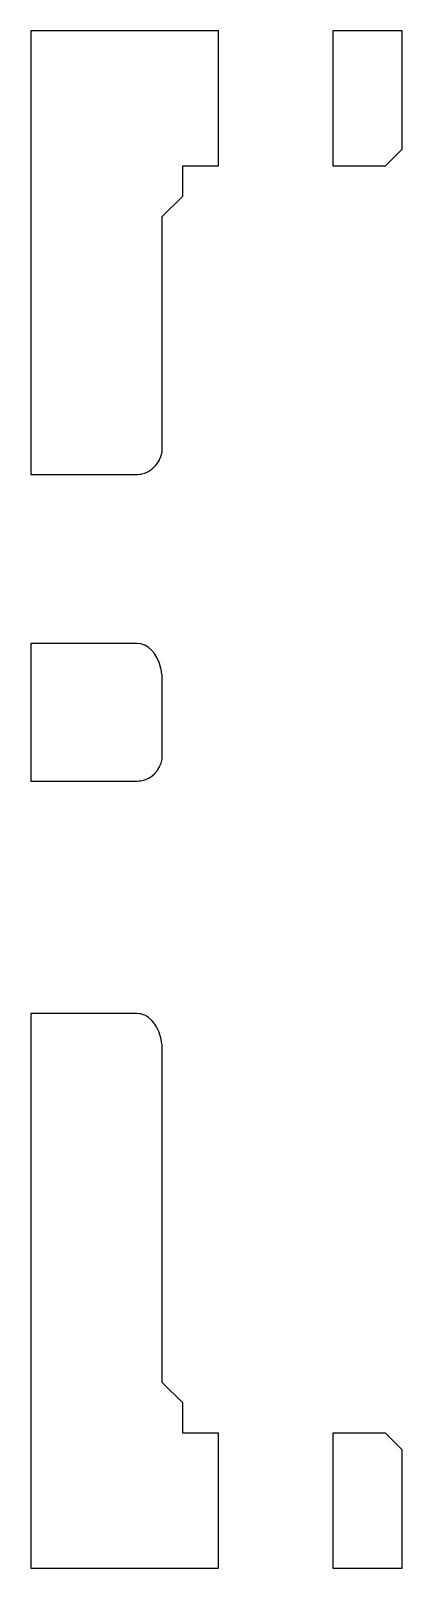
# Model space of a CAD drawing. Header units: metres. Extents: x 0 to 47.5, y 0 to 45.5.
# Drawn here: x 36.5 to 47.5, y 0 to 45.5 of the extents above.
import ezdxf

# ---------------------------------------------------------------- set-up
doc = ezdxf.new("R2010")
doc.units = ezdxf.units.M

msp = doc.modelspace()

# ---------------------------------------------------------------- linework, layer by layer
for p, q in [((42.0628, 45.5), (36.5, 45.5)), ((36.5, 45.5), (36.5, 32.37)), ((42.0628, 41.5), (42.0628, 45.5)), ((47.5, 45.5), (45.4429, 45.5)), ((45.4429, 45.5), (45.4429, 41.5)), ((47.5, 42), (47.5, 45.5)), ((47, 41.5), (47.5, 42)), ((41, 40.6041), (41, 41.5)), ((41, 41.5), (42.0628, 41.5)), ((45.4429, 41.5), (47, 41.5)), ((40.3959, 40), (41, 40.6041)), ((40.3959, 33.1583), (40.3959, 40)), ((40.2527, 32.7041), (40.3075, 32.7963)), ((40.3075, 32.7963), (40.3142, 32.8075)), ((40.3142, 32.8075), (40.3512, 32.8998)), ((40.3512, 32.8998), (40.3592, 32.9195)), ((40.3592, 32.9195), (40.38, 33.0088)), ((40.38, 33.0088), (40.3867, 33.0374)), ((40.3867, 33.0374), (40.3931, 33.1212)), ((40.3931, 33.1212), (40.3959, 33.1583)), ((36.5, 32.37), (39.6459, 32.37)), ((39.6459, 32.37), (39.6717, 32.3722)), ((39.6717, 32.3722), (39.7632, 32.3801)), ((39.7632, 32.3801), (39.7869, 32.3863)), ((39.7869, 32.3863), (39.8777, 32.4101)), ((39.8777, 32.4101), (39.897, 32.4188)), ((39.897, 32.4188), (39.9864, 32.4593)), ((39.9864, 32.4593), (40, 32.4684)), ((40, 32.4684), (40.0868, 32.5264)), ((40.0868, 32.5264), (40.0942, 32.5334)), ((40.0942, 32.5334), (40.1762, 32.6099)), ((40.1762, 32.6099), (40.1781, 32.6123)), ((40.1781, 32.6123), (40.204, 32.6455)), ((40.204, 32.6455), (40.2496, 32.7004)), ((40.2496, 32.7004), (40.2527, 32.7041)), ((39.6459, 27.3699), (36.5, 27.3699)), ((36.5, 27.3699), (36.5, 23.2957)), ((39.7632, 27.3564), (39.6459, 27.3699)), ((39.8698, 27.319), (39.7632, 27.3564)), ((39.8777, 27.3162), (39.8698, 27.319)), ((39.9787, 27.255), (39.8777, 27.3162)), ((39.9864, 27.2503), (39.9787, 27.255)), ((40.0793, 27.167), (39.9864, 27.2503)), ((40.0868, 27.1604), (40.0793, 27.167)), ((40.1693, 27.0572), (40.0868, 27.1604)), ((40.1762, 27.0485), (40.1693, 27.0572)), ((40.2464, 26.9284), (40.1762, 27.0485)), ((40.2527, 26.9176), (40.2464, 26.9284)), ((40.3088, 26.7837), (40.2527, 26.9176)), ((40.3142, 26.7708), (40.3088, 26.7837)), ((40.355, 26.6266), (40.3142, 26.7708)), ((40.3592, 26.6117), (40.355, 26.6266)), ((40.3839, 26.4609), (40.3592, 26.6117)), ((40.3867, 26.4442), (40.3839, 26.4609)), ((40.3949, 26.2908), (40.3867, 26.4442)), ((40.3959, 26.2726), (40.3949, 26.2908)), ((40.3959, 24.0654), (40.3959, 26.2726)), ((40.2663, 23.636), (40.3142, 23.7161)), ((40.3142, 23.7161), (40.327, 23.7479)), ((40.327, 23.7479), (40.3592, 23.8276)), ((40.3592, 23.8276), (40.3688, 23.8686)), ((40.3688, 23.8686), (40.3867, 23.945)), ((40.3867, 23.945), (40.3905, 23.9945)), ((40.3905, 23.9945), (40.3959, 24.0654)), ((36.5, 23.2957), (39.6459, 23.2957)), ((39.6459, 23.2957), (39.6972, 23.3001)), ((39.6972, 23.3001), (39.7632, 23.3055)), ((39.7632, 23.3055), (39.7637, 23.3056)), ((39.7637, 23.3056), (39.8777, 23.3336)), ((39.8777, 23.3336), (39.8805, 23.3348)), ((39.8805, 23.3348), (39.9864, 23.3798)), ((39.9864, 23.3798), (39.9925, 23.3837)), ((39.9925, 23.3837), (40.0868, 23.4429)), ((40.0868, 23.4429), (40.0963, 23.4513)), ((40.0963, 23.4513), (40.1762, 23.5213)), ((40.1762, 23.5213), (40.1886, 23.5362)), ((40.1886, 23.5362), (40.2527, 23.6131)), ((40.2527, 23.6131), (40.2663, 23.636)), ((39.6459, 16.42), (36.5, 16.42)), ((36.5, 16.42), (36.5, 0)), ((39.7182, 16.4116), (39.6459, 16.42)), ((39.7632, 16.4064), (39.7182, 16.4116)), ((39.8335, 16.3818), (39.7632, 16.4064)), ((39.8777, 16.3663), (39.8335, 16.3818)), ((39.944, 16.326), (39.8777, 16.3663)), ((39.9864, 16.3004), (39.944, 16.326)), ((40.0868, 16.2104), (39.9864, 16.3004)), ((40.1402, 16.1436), (40.0868, 16.2104)), ((40.1762, 16.0985), (40.1402, 16.1436)), ((40.2212, 16.0216), (40.1762, 16.0985)), ((40.2527, 15.9676), (40.2212, 16.0216)), ((40.2882, 15.8828), (40.2527, 15.9676)), ((40.3142, 15.8208), (40.2882, 15.8828)), ((40.3397, 15.7306), (40.3142, 15.8208)), ((40.3592, 15.6617), (40.3397, 15.7306)), ((40.3744, 15.5688), (40.3592, 15.6617)), ((40.3867, 15.4943), (40.3744, 15.5688)), ((40.3917, 15.4011), (40.3867, 15.4943)), ((40.3959, 15.3226), (40.3917, 15.4011)), ((40.3959, 5.5), (40.3959, 15.3226)), ((41, 4.89591), (40.3959, 5.5)), ((41, 4), (41, 4.89591)), ((42.0628, 4), (41, 4)), ((42.0628, 0), (42.0628, 4)), ((47, 4), (45.4429, 4)), ((45.4429, 4), (45.4429, 0)), ((47.5, 3.5), (47, 4)), ((47.5, 0), (47.5, 3.5)), ((36.5, 0), (42.0628, 0)), ((45.4429, 0), (47.5, 0))]:
    msp.add_line(p, q)

doc.saveas('drawing.dxf')
